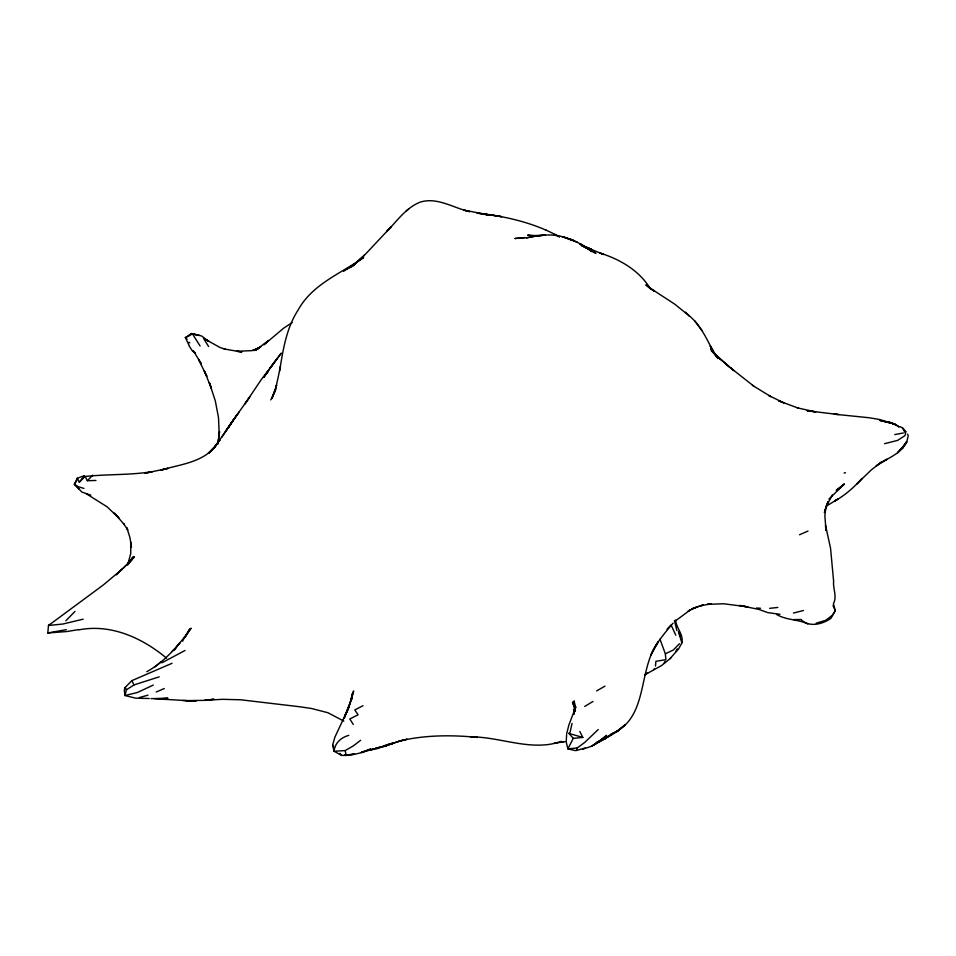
<?xml version="1.0" encoding="UTF-8"?>
<svg xmlns="http://www.w3.org/2000/svg" width="956" height="956" viewBox="0 0 956 956"><rect width="100%" height="100%" fill="white"/><g stroke="black" fill="none" stroke-linecap="round" stroke-linejoin="round"><path stroke-width="1.43" d="M669.738 658.947L678.64 648.885L681.879 642.946C683.791 634.437 676.155 628.2 675.665 620.038M566.609 735.009L566.215 741.868L567.864 748.883L575.404 750.627M351.509 699.684L351.868 694.044L351.402 699.302M655.481 666.093L655.912 661.325L665.89 659.664L665.352 653.785L659.939 639.122M78.571 629.586L67.111 631.51L47.8 632.968L48.493 625.475L49.569 624.471M218.076 442.724L219.557 431.515L217.741 444.421M575.154 707.165L573.696 714.287M185.404 337.731L191.272 333.56L199.195 335.425L191.272 333.56L191.499 334.66M351.533 699.266L353.612 690.973L347.817 710.212L352.071 697.378L344.232 718.016L348.82 706.556L344.459 717.167M272.651 396.071L275.722 389.068L271.886 398.604L276.607 385.077L275.746 388.387L280.49 366.351M279.558 371.191C283.012 350.147 286.238 328.362 298.093 310.079C312.301 284.099 340.862 273.607 363.65 257.487L347.171 269.006M572.047 723.429L570.146 732.069L568.916 733.419L573.265 738.343L567.864 748.883L577.209 747.974L584.761 742.406L598.229 729.524M906.909 441.529L908.2 435.805L907.662 434.12M566.633 733.933L568.82 725.21L575.823 706.735L573.767 714.395M172.044 663.297L131.856 680.648L125.176 687.448L126.431 689.826L124.973 695.526L135.668 698.167L149.208 698.501M901.329 448.472L897.732 452.714L906.718 442.114C901.675 452.308 890.598 457.219 881.205 462.525L886.905 459.274L876.234 465.883L881.241 462.202L871.418 469.814L856.684 484.023L862.133 478.406C854.126 487.154 845.188 495.28 834.755 501.016L837.958 498.96L826.068 506.333M371.992 749.456L374.405 748.883L361.165 752.468L370.952 748.895L362.408 752.432L353.78 754.487L344.315 755.24L354.545 754.069L345.893 755.467L341.615 755.395L334.05 751.249L332.652 745.011L334.899 737.112L347.064 711.264L344.985 715.996M824.717 511.209L827.884 501.781M127.686 564.458L129.598 560.825L127.614 564.996L130.745 553.464L130.709 541.992L131.426 547.226L129.992 537.798L126.849 527.772L127.722 529.887L123.515 523.518L124.208 524.497L114.362 513.121L118.926 518.056L107.06 506.8L86.877 494.121M577.209 747.974L576.372 750.556L585.251 747.927M125.176 687.448L124.292 690.101L124.973 695.526L137.306 692.538L153.283 685.07M824.323 512.583L827.968 501.816M679.477 643.699L673.335 649.996L665.352 653.785M182.668 641.201L184.329 637.509M83.184 619.177L62.857 624.029L48.493 625.475L103.368 584.917L122.523 568.856L116.25 574.795L131.856 559.75L128.415 563.335L133.888 556.906L128.056 563.813L129.598 560.825M677.195 649.148L676.047 651.562L677.23 649.184M90.808 495.16L81.917 492.089L74.425 484.226L77.281 478.251L84.403 475.682L85.108 476.411M270.751 399.907L275.507 390.359M832.353 495.041L825.888 507.098L824.861 515.893L826.044 530.449L825.494 526.421M184.974 637.437L189.742 628.988L185.309 636.565L191.081 628.2C178.951 644.953 165.125 661.564 146.77 671.721M906.396 441.553L902.237 448.627L904.519 444.887M664.085 663.046L665.185 661.241M79.205 489.114L74.425 484.226L76.683 480.641M653.868 669.558L654.466 668.614M221.828 437.179L237.745 413.864L232.344 421.393M225.413 431.634L227.026 429.16M226.237 430.308L231.555 422.683L214.957 446.727L220.286 439.378L215.853 445.556M276.009 360.077L270.213 367.929L281.303 353.123L261.096 379.843L244.987 403.874L249.719 396.967M228.161 427.619L232.153 421.668M266.712 373.222L268.23 370.976L266.772 373.091M265.326 375.206L263.88 377.321L265.421 375.075M268.505 370.581L265.625 374.764L274.659 361.894M127.841 564.363L132.956 556.966L128.092 563.777M249.468 397.349L233.18 420.246M234.053 419.098L239.299 411.797M275.782 360.376L276.81 359.002M217.586 443.333L214.228 447.743M77.436 479.446L77.281 478.251L79.312 482.218L84.403 475.682M673.084 623.121C664.647 633.135 655.876 643.304 650.701 655.469L658.218 641.823C637.21 670.072 649.315 718.721 610.788 734.232M904.926 444.229L906.718 442.114M210.619 451.363L216.498 444.791L208.432 453.025L210.619 451.363C196.757 463.302 177.756 464.975 160.895 470.161L167.981 468.368L144.882 473.256L152.231 471.666C130.327 475.204 107.956 474.092 86.064 476.387M828.876 499.128L844.411 484.011L836.321 490.775L844.136 484.25L836.464 489.986M65.88 620.755L74.974 611.422M171.996 651.49L173.932 649.459M134.473 557.025L123.001 568.414M667.037 629.203L671.052 624.937L675.796 635.19M85.729 477.582L87.343 480.713L92.816 475.144M79.312 482.218L84.534 477.032M559.499 236.837C534.249 222.784 505.533 216.199 476.996 213.128L488.158 214.801L463.696 210.081L469.755 211.646C453.467 208.061 437.478 196.876 420.341 202.063C406.037 207.643 397.099 220.932 386.738 231.555L391.291 226.632L365.646 253.985L351.939 266.533M356.241 262.804L364.308 255.3M675.737 620.695L690.101 610.048L688.081 611.159L698.489 606.283M360.089 259.375L360.878 258.694M352.513 266.055L355.99 263.211L350.756 266.736M670.813 658.051L661.54 665.579L644.607 674.9M154.358 667.288L161.062 661.91M406.169 211.049L408.726 209.006M360.639 740.279L353.266 745.931L345.2 750.568L334.05 751.249C334.911 742.955 341.029 737.494 348.785 735.355M350.219 267.596L355.99 263.211M352.346 265.995L354.533 264.334M126.431 689.826L133.959 684.926L159.21 676.848M343.574 271.289L351.282 266.401M584.702 706.472L593.007 701.441M161.923 662.795L184.998 650.486M292.118 322.626L283.848 328.028L263.88 344.805L268.493 340.503L255.491 350.338L260.797 346.681L254.177 350.47L260.414 347.016L252.862 350.553L259.124 348.223L251.571 350.673L236.538 351.27L241.856 352.023L224.062 348.988L225.305 349.095M596.64 690.901L604.957 686.145M645.133 674.434L647.606 673.048L645.3 674.279M363.029 705.707L354.796 709.902L358.094 714.801L349.8 718.972L353.254 724.421M190.28 335.257L185.416 337.635L189.3 345.869M614.457 732.451L618.102 730.838L624.865 724.971L615.616 732.284L618.102 730.838L610.466 735.63L595.767 743.051M799.515 534.774L808.023 531.046M156.222 692.025L164.277 688.523M697.127 606.809L691.654 608.936L703.246 604.981L700.067 605.865L711.336 603.81L707.321 604.347L723.74 603.762L747.879 606.893L739.574 605.459L758.945 609.426L767.357 612.473M399.01 741.127L407.005 739.239L384.945 745.357M391.303 743.923L399.919 740.984M596.998 742.071L599.627 741.223L606.713 735.367L596.819 742.788L605.22 738.606L591.764 746.158L582.515 749.337M816.173 623.192L825.733 620.336L832.557 615.09L835.293 610.597L833.393 603.774C837.408 596.413 832.772 588.765 833.608 581.057M139.361 697.581L147.965 695.155M557.181 742.465L554.432 743.194L565.127 741.677M793.444 613.059L803.41 610.502M573.265 738.343L582.813 737.435L579.79 731.448M387.527 744.7L392.641 743.469L384.264 746.421L392.976 743.111L384.491 746.373L375.505 748.273L385.71 745.596L377.297 748.656L368.371 750.305M399.106 741.115C423.819 735.116 451.005 734.722 477.379 737.411L470.46 736.849C500.765 736.706 531.464 752.025 561.315 741.39L563.024 741.976M47.8 632.968L66.334 629.657M844.088 473.017L845.51 472.73M894.756 434.598L903.336 432.96M537.38 236.383C556.906 231.495 576.791 239.98 592.158 251.655L579.683 243.637L595.923 253.304L581.344 245.298L591.872 250.472L583.483 246.218M884.587 443.68L897.576 440.405L904.842 435.733L905.667 433.797L902.715 428.145L900.122 426.675M769.652 608.339L777.826 607.442M534.129 236.108L545.255 235.068L530.903 235.774L535.001 235.845M182.584 700.509L187.113 700.64L158.481 698.979L167.969 698.215L151 698.633M78.774 629.885C110.98 623.587 142.325 637.939 166.595 658.194M87.343 480.713L95.935 480.462M793.719 619.608L801.009 619.512C809.063 627.733 822.638 624.292 830.943 618.317L835.293 610.597L833.011 605.626M154.394 698.74L158.624 698.991M839.237 414.51L834.194 414.175L869.255 417.76L879.831 419.565L895.772 424.428M534.798 235.63L527.64 235.176L531.655 235.582M756.578 608.004L760.486 608.279M837.217 414.39L807.127 410.757L815.683 411.881L797.232 407.865L798.858 408.343L778.614 400.803L783.836 402.894L768.779 395.485L770.93 396.68L752.42 385.316M185.691 700.617L204.919 700.366L213.941 699.218L204.751 700.342L222.485 699.314L240.649 699.78L299.204 706.699L311.441 708.48L327.92 712.722L343.825 721.099M767.811 612.617L779.929 614.302M894.278 423.89L879.831 420.425L894.278 423.89L899.285 426.974L896.74 425.324M83.925 488.42L78.237 486.724L74.425 484.226M568.916 733.419L582.813 737.435M224.66 349.036L219.904 347.446L205.875 339.619L208.874 341.447L201.561 335.938L192.443 333.835L200.091 345.988M807.868 623.957C797.937 619.141 786.549 620.348 776.822 614.588M582.192 245.573L603.499 254.475L599.842 252.97C619.87 259.327 638.716 270.058 650.14 288.354L646.447 284.398L651.406 289.62M581.881 245.632L587.366 247.855L581.344 245.298M895.473 424.775L888.566 421.799L895.378 424.739M577.161 242.191L562.009 236.574L574.365 240.804L570.732 239.394L571.867 239.896M545.422 229.846L546.378 230.288M554.707 234.375L559.236 236.73M579.683 243.637L583.507 245.811M188.882 342.272L189.814 342.834M653.808 290.767L654.322 291.126L649.59 287.756L674.745 304.151L689.539 316.137L685.524 312.158M192.981 350.804L195.514 353.624L192.084 350.553L189.288 346.156M754.188 386.463L730.205 367.558L733.838 370.605L715.709 354.867L720.764 359.671L711.324 350.601L717.92 357.711M650.128 288.15L645.909 284.912L650.905 289.154M720.537 359.265L729.356 366.961L725.365 363.459M689.109 315.683C700.449 324.897 706.496 338.699 713.272 351.258L710.2 346.108L717.968 358.464M902.715 428.145L906.252 431.921M185.368 337.432L187.053 339.249M339.822 753.316L341.615 755.395M717.012 356.612L710.667 348.988L717.896 358.416M694.737 320.881L701.943 330.525M201.095 363.519L193.721 351.33M203.509 338.34L208.599 346.514M201.214 363.603L198.501 359.48L206.878 376.341L204.273 370.856L211.419 388.375L209.364 382.651L215.291 400.803L218.494 417.533L219.199 434.311M575.213 711.252L573.743 709.005L575.118 711.252M131.856 680.648L133.959 684.926M332.652 745.011L334.361 748.835M680.421 636.254L678.39 631.474L681.879 642.946M575.082 709.029L572.465 702.039L574.723 708.217M825.47 525.071L830.537 548.111L833.584 580.83M674.422 620.552L676.896 630.53M345.2 750.568L346.084 754.965M575.094 706.4L574.15 700.868L575.022 710.559M230.982 423.532L228.687 426.962L233.503 419.804L230.982 423.532M179.931 642.659L173.861 650.45L179.967 642.659M214.682 447.145L209.221 452.917L214.682 447.145M612.7 733.383L605.148 738.653L612.7 733.383M599.639 741.211L591.334 746.349L599.627 741.223M535.013 236.24L526.29 237.889L535.013 236.24M525.095 237.614L515.093 238.498L525.095 237.614M196.279 700.7L186.647 700.724L196.279 700.7M489.018 214.765L482.35 214.096L493.332 215.255L489.018 214.765M498.542 216.164L490.416 214.921L501.53 216.665L498.542 216.164M586.159 247.138L582.754 245.835L591.561 249.313L586.159 247.138"/></g></svg>
